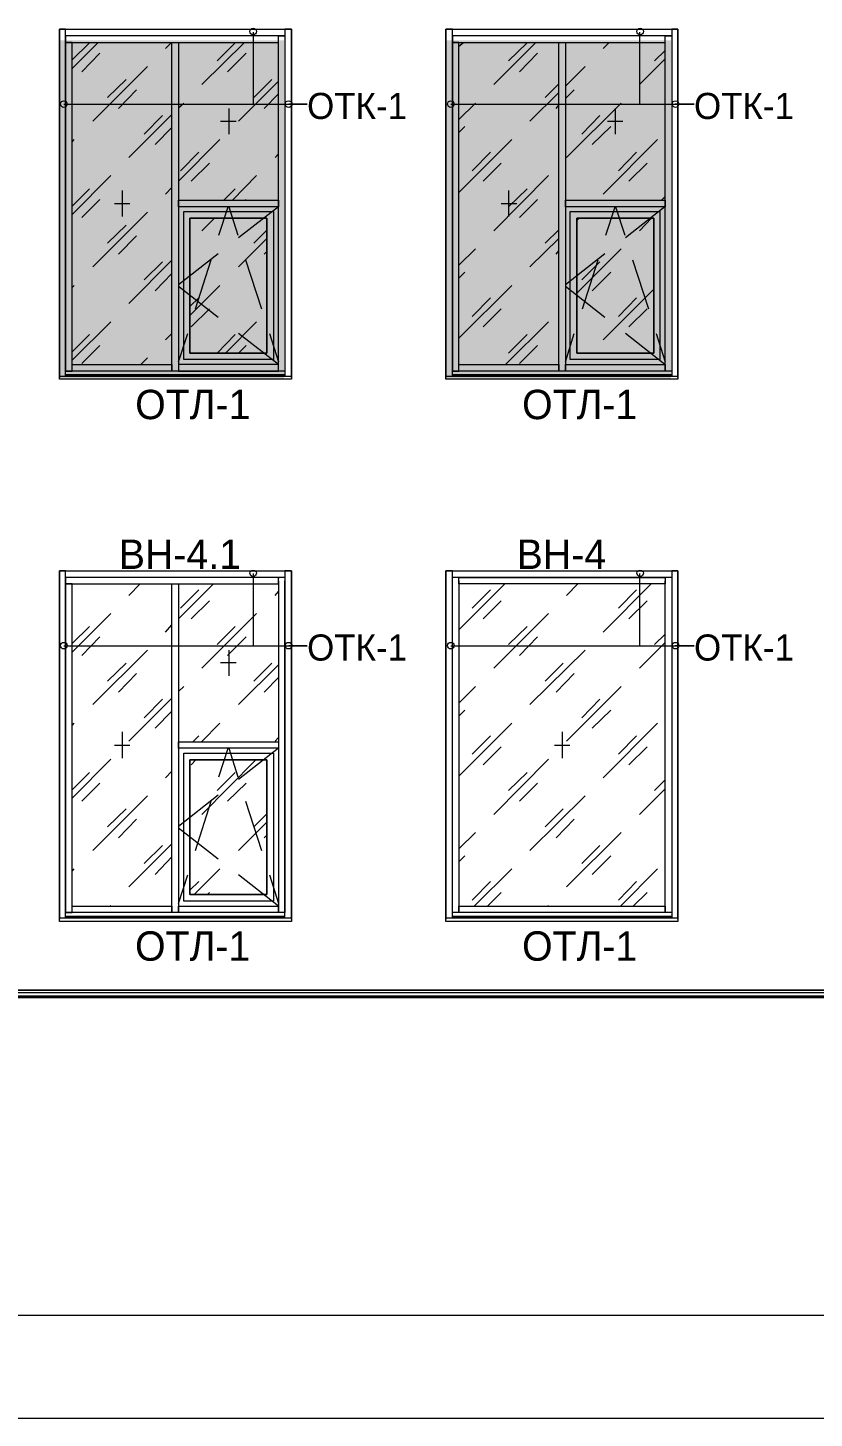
# Model space of a CAD drawing. Header units: millimetres. Extents: x 2294 to 908349, y -83289 to 219220.
# Drawn here: x 373571 to 379870, y 12068 to 23201 of the extents above; entities that cross this region are included whole.
import ezdxf

# ---------------------------------------------------------------- set-up
doc = ezdxf.new("R2010")
doc.units = ezdxf.units.MM
doc.layers.add('PDF _Геометрия', color=7, linetype='Continuous')
doc.layers.add('PDF _Текст', color=7, linetype='Continuous')

msp = doc.modelspace()

# ---------------------------------------------------------------- hatches: boundary and pattern name
at = {"transparency": 33554551}
h = msp.add_hatch(color=3, dxfattribs=at)
h.dxf.hatch_style = 1
h.paths.add_polyline_path([(373824.8, 23100.3), (375623.9, 23100.3), (375623.9, 20386.9), (373824.8, 20386.9)])
h = msp.add_hatch(color=3, dxfattribs=at)
h.dxf.hatch_style = 1
h.paths.add_polyline_path([(376924.3, 23100.3), (378723.3, 23100.3), (378723.3, 20386.9), (376924.3, 20386.9)])

# ---------------------------------------------------------------- linework, layer by layer
at = {"layer": 'PDF _Геометрия', "lineweight": 9}
for points in [[(385956, 18852.5), (387918.8, 18852.5), (388154.9, 18852.5), (385719.9, 18852.5), (388154.9, 18852.5), (388154.9, 18883.1), (385719.9, 18883.1), (385719.9, 18852.5), (385719.9, 15495.1), (369833.6, 15495.1), (369833.6, 27525.7), (369811.7, 27525.7), (369811.7, 15495.1), (333086.1, 15495.1)], [(373872.9, 20408.8), (373872.9, 20478.7), (373872.9, 21794.6), (373872.9, 20452.5), (373925.4, 20452.5), (373925.4, 21794.6), (373925.4, 23084.2), (373872.9, 23084.2), (373872.9, 21794.6), (373872.9, 23110.4), (373872.9, 23189.1), (373824.8, 23189.1), (373824.8, 23110.4), (373824.8, 21794.6), (373824.8, 20478.7), (373824.8, 20400), (373824.8, 23189.1), (375682.8, 23189.1), (375682.8, 20400), (375682.8, 20478.7), (375682.8, 21794.6), (375682.8, 23110.4), (375682.8, 23189.1), (375630.3, 23189.1), (375630.3, 23110.4), (375630.3, 21794.6), (375630.3, 20478.7), (375630.3, 20408.8)], [(375376.7, 23167.2), (375376.7, 22590.2), (375809.5, 22590.2), (375660.9, 22590.2)], [(376972.4, 20408.8), (376972.4, 20478.7), (376972.4, 21794.6), (376972.4, 20452.5), (377024.8, 20452.5), (377024.8, 21794.6), (377024.8, 23084.2), (376972.4, 23084.2), (376972.4, 21794.6), (376972.4, 23110.4), (376972.4, 23189.1), (376919.9, 23189.1), (376919.9, 23110.4), (376919.9, 21794.6), (376919.9, 20478.7), (376919.9, 20400), (376919.9, 23189.1), (378777.8, 23189.1), (378777.8, 20400), (378777.8, 20478.7), (378777.8, 21794.6), (378777.8, 23110.4), (378777.8, 23189.1), (378729.7, 23189.1), (378729.7, 23110.4), (378729.7, 21794.6), (378729.7, 20478.7), (378729.7, 20408.8)], [(378471.8, 23167.2), (378471.8, 22590.2), (378909, 22590.2), (378756, 22590.2)], [(373925.4, 22874.3), (374135.2, 23084.2)], [(373925.4, 22944.3), (374065.3, 23079.8)], [(374672.9, 23036.1), (374721, 23084.2)], [(375577.8, 20505), (374777.8, 20505), (374777.8, 20452.5), (375577.8, 20452.5), (375577.8, 21794.6), (375577.8, 23110.4), (375577.8, 23136.6), (375630.3, 23136.6), (375630.3, 23110.4), (375630.3, 21794.6), (375630.3, 20452.5), (375577.8, 20452.5), (375577.8, 20505), (375258.7, 20754.1)], [(374965.8, 22747.6), (375306.8, 23084.2)], [(375088.2, 22935.5), (375232.5, 23079.8)], [(377024.8, 23053.6), (377059.8, 23084.2)], [(377304.6, 22747.6), (377641.2, 23084.2)], [(377422.6, 22935.5), (377571.3, 23079.8)], [(378178.9, 23036.1), (378227, 23084.2)], [(374004.1, 22848.1), (374148.3, 22996.8)], [(375171.3, 22848.1), (375319.9, 22996.8)], [(377510.1, 22848.1), (377654.3, 22996.8)], [(378471.8, 22747.6), (378677.3, 22953)], [(378589.8, 22935.5), (378677.3, 23018.6)], [(374091.5, 22454.7), (374528.7, 22891.8)], [(377877.3, 22734.5), (378034.7, 22891.8)], [(374209.5, 22642.7), (374358.2, 22786.9)], [(375258.7, 22454.7), (375577.8, 22773.8)], [(375381.1, 22642.7), (375525.4, 22786.9)], [(377715.5, 22642.7), (377824.8, 22751.9)], [(374297, 22555.2), (374441.2, 22703.9)], [(375464.2, 22555.2), (375577.8, 22673.3)], [(377593.1, 22454.7), (377824.8, 22682)], [(377877.3, 22633.9), (377947.2, 22703.9)], [(373859.8, 22590.2), (375809.5, 22590.2)], [(374380, 22161.8), (374725.4, 22507.1)], [(374502.4, 22349.8), (374651.1, 22498.4)], [(374777.8, 22559.6), (374821.6, 22598.9)], [(375180, 22555.2), (375180, 22349.8)], [(376959.3, 22590.2), (378909, 22590.2)], [(377024.8, 22467.8), (377156, 22598.9)], [(377803, 22555.2), (377824.8, 22581.5)], [(377886, 22161.8), (378323.2, 22598.9)], [(378008.4, 22349.8), (378152.7, 22498.4)], [(378275.1, 22555.2), (378275.1, 22349.8)], [(374589.9, 22266.7), (374725.4, 22402.2)], [(375114.4, 22454.7), (375241.2, 22454.7)], [(377024.8, 22362.9), (377072.9, 22411)], [(378091.5, 22266.7), (378240.1, 22411)], [(378213.9, 22454.7), (378336.3, 22454.7)], [(373925.4, 22288.6), (373942.9, 22306)], [(374777.8, 21973.8), (375110.1, 22306)], [(377024.8, 21882), (377448.9, 22306)], [(378178.9, 21868.9), (378616.1, 22306)], [(374795.3, 22056.9), (374939.6, 22205.5)], [(375551.6, 22161.8), (375577.8, 22192.4)], [(377129.7, 22056.9), (377278.4, 22205.5)], [(378301.3, 22056.9), (378445.6, 22205.5)], [(374878.4, 21973.8), (375027, 22118.1)], [(377217.2, 21973.8), (377361.4, 22118.1)], [(378384.4, 21973.8), (378533, 22118.1)], [(373925.4, 21707.1), (374235.8, 22017.5)], [(375210.6, 21820.8), (375403, 22017.5)], [(377304.6, 21576), (377741.8, 22017.5)], [(373925.4, 21772.7), (374065.3, 21912.6)], [(374004.1, 21680.9), (374148.3, 21825.2)], [(374327.6, 21899.5), (374327.6, 21689.7)], [(374672.9, 21868.9), (374725.4, 21921.3)], [(375140.7, 21820.8), (375232.5, 21912.6)], [(375311.2, 21820.8), (375319.9, 21825.2)], [(377422.6, 21768.3), (377571.3, 21912.6)], [(377422.6, 21899.5), (377422.6, 21689.7)], [(377510.1, 21680.9), (377654.3, 21825.2)], [(378646.7, 21820.8), (378677.3, 21851.4)], [(374091.5, 21287.5), (374528.7, 21724.6)], [(374266.4, 21794.6), (374388.8, 21794.6)], [(375101.3, 21541), (375175.6, 21768.3)], [(375180, 21768.3), (375254.3, 21541)], [(375577.8, 21768.3), (375258.7, 21519.2)], [(377361.4, 21794.6), (377488.2, 21794.6)], [(378200.8, 21541), (378275.1, 21768.3)], [(378279.5, 21768.3), (378353.8, 21541)], [(378672.9, 21768.3), (378358.2, 21519.2)], [(374209.5, 21475.4), (374358.2, 21619.7)], [(374965.8, 21576), (375066.4, 21676.5)], [(377969.1, 21659.1), (377986.6, 21676.5)], [(378471.8, 21576), (378568, 21676.5)], [(374297, 21388), (374441.2, 21536.6)], [(375258.7, 21287.5), (375486, 21514.8)], [(375381.1, 21475.4), (375486, 21580.4)], [(377593.1, 21287.5), (377824.8, 21514.8)], [(377715.5, 21475.4), (377824.8, 21584.7)], [(375097, 21392.4), (374777.8, 21143.2)], [(375464.2, 21388), (375486, 21409.9)], [(377024.8, 21300.6), (377156, 21431.7)], [(377803, 21388), (377824.8, 21414.2)], [(378192, 21392.4), (377877.3, 21143.2)], [(377969.1, 21077.6), (378323.2, 21431.7)], [(374380, 20994.6), (374725.4, 21339.9)], [(374502.4, 21182.5), (374651.1, 21326.8)], [(374913.4, 20950.9), (375040.1, 21344.3)], [(375315.5, 21344.3), (375442.3, 20950.9)], [(378008.4, 21182.5), (378152.7, 21326.8)], [(378012.8, 20950.9), (378139.6, 21344.3)], [(378415, 21344.3), (378541.8, 20950.9)], [(374589.9, 21095.1), (374725.4, 21235)], [(377024.8, 21195.7), (377072.9, 21243.8)], [(378091.5, 21095.1), (378240.1, 21243.8)], [(373925.4, 21121.3), (373942.9, 21138.8)], [(375097, 20880.9), (374777.8, 21130.1)], [(374869.6, 20898.4), (375110.1, 21138.8)], [(377024.8, 20714.8), (377448.9, 21138.8)], [(378192, 20880.9), (377877.3, 21130.1)], [(378178.9, 20701.7), (378585.5, 21108.2)], [(374869.6, 20968.3), (374939.6, 21038.3)], [(374878.4, 20806.6), (375027, 20950.9)], [(377129.7, 20889.7), (377278.4, 21038.3)], [(377217.2, 20806.6), (377361.4, 20950.9)], [(378301.3, 20889.7), (378445.6, 21038.3)], [(378384.4, 20806.6), (378533, 20950.9)], [(373925.4, 20539.9), (374235.8, 20845.9)], [(375153.8, 20596.8), (375403, 20845.9)], [(377396.4, 20505), (377741.8, 20845.9)], [(373925.4, 20605.5), (374065.3, 20745.4)], [(374672.9, 20701.7), (374725.4, 20754.1)], [(374777.8, 20526.8), (374852.2, 20754.1)], [(375088.2, 20596.8), (375232.5, 20745.4)], [(375507.9, 20754.1), (375577.8, 20526.8)], [(377422.6, 20596.8), (377571.3, 20745.4)], [(377877.3, 20526.8), (377947.2, 20754.1)], [(378672.9, 20505), (378358.2, 20754.1)], [(378603, 20754.1), (378677.3, 20526.8)], [(374004.1, 20513.7), (374148.3, 20658)], [(375258.7, 20596.8), (375319.9, 20658)], [(377510.1, 20513.7), (377654.3, 20658)], [(374476.2, 20505), (374528.7, 20557.4)], [(375682.8, 20413.2), (375682.8, 20408.8), (373824.8, 20408.8), (373824.8, 20413.2)], [(375682.8, 20408.8), (375682.8, 20386.9), (373824.8, 20386.9), (373824.8, 20408.8)], [(373824.8, 20386.9), (373824.8, 20391.3)], [(375630.3, 20452.5), (373872.9, 20452.5)], [(375630.3, 20421.9), (373872.9, 20421.9), (375630.3, 20421.9)], [(375630.3, 20421.9), (373872.9, 20421.9)], [(375682.8, 20391.3), (375682.8, 20386.9)], [(378777.8, 20413.2), (378777.8, 20408.8), (376919.9, 20408.8), (376919.9, 20413.2)], [(378777.8, 20408.8), (378777.8, 20386.9), (376919.9, 20386.9), (376919.9, 20408.8)], [(376919.9, 20386.9), (376919.9, 20391.3)], [(378729.7, 20452.5), (376972.4, 20452.5)], [(378729.7, 20421.9), (376972.4, 20421.9), (378729.7, 20421.9)], [(378729.7, 20421.9), (376972.4, 20421.9)], [(378777.8, 20391.3), (378777.8, 20386.9)], [(373872.9, 16072.2), (373872.9, 16142.1), (373872.9, 17458), (373872.9, 16115.9), (373925.4, 16115.9), (373925.4, 17458), (373925.4, 18747.6), (373872.9, 18747.6), (373872.9, 17458), (373872.9, 18773.8), (373872.9, 18852.5), (373824.8, 18852.5), (373824.8, 18773.8), (373824.8, 17458), (373824.8, 16142.1), (373824.8, 16063.4), (373824.8, 18852.5), (375682.8, 18852.5), (375682.8, 16063.4), (375682.8, 16142.1), (375682.8, 17458), (375682.8, 18773.8), (375682.8, 18852.5), (375630.3, 18852.5), (375630.3, 18773.8)], [(375376.7, 18830.6), (375376.7, 18253.6), (375809.5, 18253.6), (375660.9, 18253.6)], [(377024.8, 18773.8), (377024.8, 16115.9), (376972.4, 16115.9), (376972.4, 18773.8), (376972.4, 18852.5), (376919.9, 18852.5), (376919.9, 18773.8), (376919.9, 16142.1), (376919.9, 16063.4), (376919.9, 18852.5), (378777.8, 18852.5), (378777.8, 16063.4), (378777.8, 16142.1), (378777.8, 18773.8), (378777.8, 18852.5), (378729.7, 18852.5), (378729.7, 18773.8), (378729.7, 16115.9), (378677.3, 16115.9), (378677.3, 18773.8)], [(378471.8, 18830.6), (378471.8, 18253.6), (378909, 18253.6), (378756, 18253.6)], [(374380, 18655.8), (374471.8, 18747.6)], [(375577.8, 18773.8), (375577.8, 17458), (375577.8, 16115.9), (374777.8, 16115.9), (374777.8, 16168.4), (375577.8, 16168.4)], [(374777.8, 18467.8), (375057.6, 18747.6)], [(375630.3, 16072.2), (375630.3, 16142.1), (375630.3, 17458), (375630.3, 18773.8), (375630.3, 17458), (375630.3, 16115.9), (375577.8, 16115.9), (375577.8, 16168.4), (375258.7, 16417.5)], [(375577.8, 18800), (375577.8, 18791.3)], [(376972.4, 16072.2), (376972.4, 16142.1), (376972.4, 18773.8)], [(378677.3, 18791.3), (378677.3, 18800), (378677.3, 18747.6), (377024.8, 18747.6), (377024.8, 18800), (378677.3, 18800)], [(377024.8, 18791.3), (377024.8, 18800)], [(377024.8, 18380.4), (377392, 18747.6)], [(377886, 18655.8), (377977.8, 18747.6)], [(378178.9, 18362.9), (378563.6, 18747.6)], [(378729.7, 18773.8), (378729.7, 16142.1), (378729.7, 16072.2)], [(374795.3, 18555.2), (374939.6, 18699.5)], [(374878.4, 18467.8), (375027, 18612.1)], [(375551.6, 18655.8), (375577.8, 18686.4)], [(377129.7, 18555.2), (377278.4, 18699.5)], [(377217.2, 18467.8), (377361.4, 18612.1)], [(378301.3, 18555.2), (378445.6, 18699.5)], [(378384.4, 18467.8), (378533, 18612.1)], [(373925.4, 18201.1), (374235.8, 18511.5)], [(374965.8, 18074.4), (375403, 18511.5)], [(377304.6, 18074.4), (377741.8, 18511.5)], [(373925.4, 18271.1), (374065.3, 18406.6)], [(374672.9, 18362.9), (374725.4, 18419.7)], [(375088.2, 18262.3), (375232.5, 18406.6)], [(377422.6, 18262.3), (377571.3, 18406.6)], [(374004.1, 18174.9), (374148.3, 18323.5)], [(375171.3, 18174.9), (375319.9, 18323.5)], [(377510.1, 18174.9), (377654.3, 18323.5)], [(378471.8, 18074.4), (378677.3, 18279.8)], [(378589.8, 18262.3), (378677.3, 18345.4)], [(373859.8, 18253.6), (375809.5, 18253.6)], [(374091.5, 17781.5), (374528.7, 18218.6)], [(375180, 18218.6), (375180, 18013.2)], [(376959.3, 18253.6), (378909, 18253.6)], [(377593.1, 17781.5), (378034.7, 18218.6)], [(374209.5, 17969.4), (374358.2, 18113.7)], [(375114.4, 18118.1), (375241.2, 18118.1)], [(375258.7, 17781.5), (375577.8, 18100.6)], [(375381.1, 17969.4), (375525.4, 18113.7)], [(377715.5, 17969.4), (377859.8, 18113.7)], [(374297, 17882), (374441.2, 18030.6)], [(374777.8, 17886.4), (374821.6, 17925.7)], [(375464.2, 17882), (375577.8, 18000)], [(377024.8, 17794.6), (377156, 17925.7)], [(377803, 17882), (377947.2, 18030.6)], [(377886, 17488.6), (378323.2, 17925.7)], [(374380, 17488.6), (374725.4, 17833.9)], [(374502.4, 17676.5), (374651.1, 17825.2)], [(378008.4, 17676.5), (378152.7, 17825.2)], [(374589.9, 17593.5), (374725.4, 17729)], [(377024.8, 17689.7), (377072.9, 17737.7)], [(378091.5, 17593.5), (378240.1, 17737.7)], [(373925.4, 17615.3), (373942.9, 17632.8)], [(374961.4, 17484.2), (375110.1, 17632.8)], [(377024.8, 17208.8), (377448.9, 17632.8)], [(378178.9, 17195.7), (378616.1, 17632.8)], [(374327.6, 17562.9), (374327.6, 17353)], [(374891.5, 17484.2), (374939.6, 17532.3)], [(375551.6, 17488.6), (375577.8, 17519.2)], [(377129.7, 17383.7), (377278.4, 17532.3)], [(377851.1, 17562.9), (377851.1, 17353)], [(378301.3, 17383.7), (378445.6, 17532.3)], [(374266.4, 17458), (374388.8, 17458)], [(375101.3, 17204.4), (375175.6, 17431.7)], [(375180, 17431.7), (375254.3, 17204.4)], [(375577.8, 17431.7), (375258.7, 17182.6)], [(377217.2, 17300.6), (377361.4, 17444.9)], [(377789.9, 17458), (377912.3, 17458)], [(378384.4, 17300.6), (378533, 17444.9)], [(373925.4, 17033.9), (374235.8, 17344.3)], [(374878.4, 17300.6), (374917.7, 17339.9)], [(374965.8, 16902.8), (375398.6, 17339.9)], [(377304.6, 16902.8), (377741.8, 17344.3)], [(373925.4, 17099.5), (374065.3, 17239.4)], [(374004.1, 17007.7), (374148.3, 17152)], [(374672.9, 17195.7), (374725.4, 17248.1)], [(375088.2, 17095.1), (375232.5, 17239.4)], [(375171.3, 17007.7), (375319.9, 17152)], [(377422.6, 17095.1), (377571.3, 17239.4)], [(377510.1, 17007.7), (377654.3, 17152)], [(378589.8, 17095.1), (378677.3, 17178.2)], [(374091.5, 16614.3), (374528.7, 17051.4)], [(375097, 17055.8), (374777.8, 16806.6)], [(377593.1, 16614.3), (378034.7, 17051.4)], [(378471.8, 16902.8), (378677.3, 17108.2)], [(374209.5, 16802.2), (374358.2, 16946.5)], [(374913.4, 16614.3), (375040.1, 17007.7)], [(375315.5, 17007.7), (375442.3, 16614.3)], [(377715.5, 16802.2), (377859.8, 16946.5)], [(374297, 16714.8), (374441.2, 16863.4)], [(375258.7, 16614.3), (375486, 16841.6)], [(375381.1, 16802.2), (375486, 16907.1)], [(377803, 16714.8), (377947.2, 16863.4)], [(375097, 16544.3), (374777.8, 16793.5)], [(375464.2, 16714.8), (375486, 16736.7)], [(377024.8, 16627.4), (377156, 16758.5)], [(377886, 16321.4), (378323.2, 16758.5)], [(374380, 16321.4), (374725.4, 16666.7)], [(374502.4, 16509.3), (374651.1, 16653.6)], [(378008.4, 16509.3), (378152.7, 16653.6)], [(374589.9, 16421.9), (374725.4, 16561.8)], [(377024.8, 16522.5), (377072.9, 16570.5)], [(378091.5, 16421.9), (378240.1, 16570.5)], [(373925.4, 16448.1), (373942.9, 16465.6)], [(374777.8, 16190.2), (374852.2, 16417.5)], [(374904.6, 16260.2), (375110.1, 16465.6)], [(375507.9, 16417.5), (375577.8, 16190.2)], [(377147.2, 16168.4), (377448.9, 16465.6)], [(378318.8, 16168.4), (378616.1, 16465.6)], [(374869.6, 16295.1), (374939.6, 16365.1)], [(375009.5, 16260.2), (375027, 16277.6)], [(377129.7, 16216.4), (377278.4, 16365.1)], [(377252.1, 16168.4), (377361.4, 16277.6)], [(378301.3, 16216.4), (378445.6, 16365.1)], [(378419.4, 16168.4), (378533, 16277.6)], [(374227, 16168.4), (374235.8, 16172.7)], [(377733, 16168.4), (377741.8, 16172.7)], [(375682.8, 16076.5), (375682.8, 16072.2), (373824.8, 16072.2), (373824.8, 16076.5)], [(375682.8, 16072.2), (375682.8, 16045.9), (373824.8, 16045.9), (373824.8, 16072.2)], [(373824.8, 16050.3), (373824.8, 16054.7)], [(375630.3, 16115.9), (373872.9, 16115.9)], [(375630.3, 16085.3), (373872.9, 16085.3), (375630.3, 16085.3)], [(375630.3, 16085.3), (373872.9, 16085.3)], [(375682.8, 16054.7), (375682.8, 16050.3)], [(378777.8, 16076.5), (378777.8, 16072.2), (376919.9, 16072.2), (376919.9, 16076.5)], [(378777.8, 16072.2), (378777.8, 16045.9), (376919.9, 16045.9), (376919.9, 16072.2)], [(376919.9, 16050.3), (376919.9, 16054.7)], [(378729.7, 16115.9), (376972.4, 16115.9)], [(378729.7, 16085.3), (376972.4, 16085.3), (378729.7, 16085.3)], [(378729.7, 16085.3), (376972.4, 16085.3)], [(378777.8, 16054.7), (378777.8, 16050.3)], [(333086.1, 15495.1), (385698, 15495.1), (385698, 15473.3), (333086.1, 15473.3)], [(320570.3, 12894), (369536.3, 12894), (370104.6, 12894), (400277.2, 12894)], [(320570.3, 12067.8), (400277.2, 12067.8)]]:
    msp.add_lwpolyline(points, dxfattribs=at)
for points in [[(374751.6, 23136.6), (373872.9, 23136.6), (373872.9, 23084.2), (374751.6, 23084.2), (375577.8, 23084.2), (375577.8, 23136.6), (374751.6, 23136.6), (373899.1, 23136.6), (373872.9, 23136.6), (373872.9, 23189.1), (373899.1, 23189.1), (374751.6, 23189.1), (375604.1, 23189.1), (375630.3, 23189.1), (375630.3, 23136.6), (375604.1, 23136.6)], [(377851.1, 23136.6), (376972.4, 23136.6), (376972.4, 23084.2), (377851.1, 23084.2), (378677.3, 23084.2), (378677.3, 23136.6), (377851.1, 23136.6), (376998.6, 23136.6), (376972.4, 23136.6), (376972.4, 23189.1), (376998.6, 23189.1), (377851.1, 23189.1), (378703.5, 23189.1), (378729.7, 23189.1), (378729.7, 23136.6), (378703.5, 23136.6)], [(374777.8, 20452.5), (374725.4, 20452.5), (373925.4, 20452.5), (373925.4, 20505), (374725.4, 20505), (374725.4, 20452.5), (374725.4, 21794.6), (374725.4, 23084.2), (374777.8, 23084.2), (374777.8, 21794.6)], [(377877.3, 20452.5), (377824.8, 20452.5), (377024.8, 20452.5), (377024.8, 20505), (377824.8, 20505), (377824.8, 20452.5), (377824.8, 21794.6), (377824.8, 23084.2), (377877.3, 23084.2), (377877.3, 21794.6)], [(378677.3, 23110.4), (378677.3, 23136.6), (378729.7, 23136.6), (378729.7, 23110.4), (378729.7, 21794.6), (378729.7, 20452.5), (378677.3, 20452.5), (378677.3, 21794.6)], [(375577.8, 21768.3), (374777.8, 21768.3), (374777.8, 21820.8), (375577.8, 21820.8)], [(374821.6, 21729), (375538.5, 21729), (375538.5, 20544.3), (374821.6, 20544.3)], [(375538.5, 21729), (375538.5, 20544.3), (374821.6, 20544.3), (374821.6, 21729)], [(378677.3, 21768.3), (377877.3, 21768.3), (377877.3, 21820.8), (378677.3, 21820.8)], [(377916.6, 21729), (378633.6, 21729), (378633.6, 20544.3), (377916.6, 20544.3)], [(378633.6, 21729), (378633.6, 20544.3), (377916.6, 20544.3), (377916.6, 21729)], [(375486, 21676.5), (374869.6, 21676.5), (374869.6, 20596.8), (375486, 20596.8)], [(374869.6, 20596.8), (374869.6, 21676.5), (375486, 21676.5), (375486, 20596.8)], [(378585.5, 21676.5), (377969.1, 21676.5), (377969.1, 20596.8), (378585.5, 20596.8)], [(377969.1, 20596.8), (377969.1, 21676.5), (378585.5, 21676.5), (378585.5, 20596.8)], [(378677.3, 20452.5), (377877.3, 20452.5), (377877.3, 20505), (378677.3, 20505)], [(374751.6, 18800), (373872.9, 18800), (373872.9, 18747.6), (374751.6, 18747.6), (375577.8, 18747.6), (375577.8, 18800), (374751.6, 18800), (373899.1, 18800), (373872.9, 18800), (373872.9, 18852.5), (373899.1, 18852.5), (374751.6, 18852.5), (375604.1, 18852.5), (375630.3, 18852.5), (375630.3, 18800), (375604.1, 18800)], [(376998.6, 18852.5), (378729.7, 18852.5), (378729.7, 18800), (376998.6, 18800), (376972.4, 18800), (376972.4, 18852.5)], [(374777.8, 16115.9), (374725.4, 16115.9), (373925.4, 16115.9), (373925.4, 16168.4), (374725.4, 16168.4), (374725.4, 16115.9), (374725.4, 17458), (374725.4, 18747.6), (374777.8, 18747.6), (374777.8, 17458)], [(375577.8, 17431.7), (374777.8, 17431.7), (374777.8, 17484.2), (375577.8, 17484.2)], [(374821.6, 17392.4), (375538.5, 17392.4), (375538.5, 16207.7), (374821.6, 16207.7)], [(375538.5, 17392.4), (375538.5, 16207.7), (374821.6, 16207.7), (374821.6, 17392.4)], [(375486, 17339.9), (374869.6, 17339.9), (374869.6, 16260.2), (375486, 16260.2)], [(374869.6, 16260.2), (374869.6, 17339.9), (375486, 17339.9), (375486, 16260.2)], [(378677.3, 16115.9), (377024.8, 16115.9), (377024.8, 16168.4), (378677.3, 16168.4)], [(369833.6, 15495.1), (385698, 15495.1)]]:
    msp.add_lwpolyline(points, close=True, dxfattribs=at)
at = {"layer": 'PDF _Геометрия', "lineweight": 40}
msp.add_lwpolyline([(399888.2, 15442.7), (319805.3, 15442.7)], dxfattribs=at)
at = {"layer": 'PDF _Геометрия', "lineweight": 9}
for points in [[(375350.5, 23171.6), (375350.5, 23189.1), (375359.3, 23197.8), (375376.7, 23197.8)], [(375350.5, 23171.6), (375350.5, 23189.1), (375359.3, 23197.8), (375376.7, 23197.8)], [(375376.7, 23145.4), (375359.3, 23145.4), (375350.5, 23158.5), (375350.5, 23171.6)], [(375376.7, 23145.4), (375359.3, 23145.4), (375350.5, 23158.5), (375350.5, 23171.6)], [(375376.7, 23197.8), (375389.9, 23197.8), (375403, 23189.1), (375403, 23171.6)], [(375376.7, 23197.8), (375389.9, 23197.8), (375403, 23189.1), (375403, 23171.6)], [(375403, 23171.6), (375403, 23158.5), (375389.9, 23145.4), (375376.7, 23145.4)], [(375403, 23171.6), (375403, 23158.5), (375389.9, 23145.4), (375376.7, 23145.4)], [(378450, 23171.6), (378450, 23189.1), (378458.7, 23197.8), (378476.2, 23197.8)], [(378450, 23171.6), (378450, 23189.1), (378458.7, 23197.8), (378476.2, 23197.8)], [(378476.2, 23145.4), (378458.7, 23145.4), (378450, 23158.5), (378450, 23171.6)], [(378476.2, 23145.4), (378458.7, 23145.4), (378450, 23158.5), (378450, 23171.6)], [(378476.2, 23197.8), (378489.3, 23197.8), (378502.4, 23189.1), (378502.4, 23171.6)], [(378476.2, 23197.8), (378489.3, 23197.8), (378502.4, 23189.1), (378502.4, 23171.6)], [(378502.4, 23171.6), (378502.4, 23158.5), (378489.3, 23145.4), (378476.2, 23145.4)], [(378502.4, 23171.6), (378502.4, 23158.5), (378489.3, 23145.4), (378476.2, 23145.4)], [(373833.6, 22590.2), (373833.6, 22607.7), (373842.3, 22616.4), (373859.8, 22616.4)], [(373833.6, 22590.2), (373833.6, 22607.7), (373842.3, 22616.4), (373859.8, 22616.4)], [(373859.8, 22616.4), (373872.9, 22616.4), (373886, 22607.7), (373886, 22590.2)], [(373859.8, 22616.4), (373872.9, 22616.4), (373886, 22607.7), (373886, 22590.2)], [(375634.7, 22590.2), (375634.7, 22607.7), (375643.4, 22616.4), (375660.9, 22616.4)], [(375634.7, 22590.2), (375634.7, 22607.7), (375643.4, 22616.4), (375660.9, 22616.4)], [(375660.9, 22616.4), (375674, 22616.4), (375687.1, 22607.7), (375687.1, 22590.2)], [(375660.9, 22616.4), (375674, 22616.4), (375687.1, 22607.7), (375687.1, 22590.2)], [(376933, 22590.2), (376933, 22607.7), (376941.8, 22616.4), (376959.3, 22616.4)], [(376933, 22590.2), (376933, 22607.7), (376941.8, 22616.4), (376959.3, 22616.4)], [(376959.3, 22616.4), (376972.4, 22616.4), (376985.5, 22607.7), (376985.5, 22590.2)], [(376959.3, 22616.4), (376972.4, 22616.4), (376985.5, 22607.7), (376985.5, 22590.2)], [(378734.1, 22590.2), (378734.1, 22607.7), (378742.9, 22616.4), (378760.3, 22616.4)], [(378734.1, 22590.2), (378734.1, 22607.7), (378742.9, 22616.4), (378760.3, 22616.4)], [(378760.3, 22616.4), (378773.5, 22616.4), (378786.6, 22607.7), (378786.6, 22590.2)], [(378760.3, 22616.4), (378773.5, 22616.4), (378786.6, 22607.7), (378786.6, 22590.2)], [(373859.8, 22564), (373842.3, 22564), (373833.6, 22577.1), (373833.6, 22590.2)], [(373859.8, 22564), (373842.3, 22564), (373833.6, 22577.1), (373833.6, 22590.2)], [(373886, 22590.2), (373886, 22577.1), (373872.9, 22564), (373859.8, 22564)], [(373886, 22590.2), (373886, 22577.1), (373872.9, 22564), (373859.8, 22564)], [(375660.9, 22564), (375643.4, 22564), (375634.7, 22577.1), (375634.7, 22590.2)], [(375660.9, 22564), (375643.4, 22564), (375634.7, 22577.1), (375634.7, 22590.2)], [(375687.1, 22590.2), (375687.1, 22577.1), (375674, 22564), (375660.9, 22564)], [(375687.1, 22590.2), (375687.1, 22577.1), (375674, 22564), (375660.9, 22564)], [(376959.3, 22564), (376941.8, 22564), (376933, 22577.1), (376933, 22590.2)], [(376959.3, 22564), (376941.8, 22564), (376933, 22577.1), (376933, 22590.2)], [(376985.5, 22590.2), (376985.5, 22577.1), (376972.4, 22564), (376959.3, 22564)], [(376985.5, 22590.2), (376985.5, 22577.1), (376972.4, 22564), (376959.3, 22564)], [(378760.3, 22564), (378742.9, 22564), (378734.1, 22577.1), (378734.1, 22590.2)], [(378760.3, 22564), (378742.9, 22564), (378734.1, 22577.1), (378734.1, 22590.2)], [(378786.6, 22590.2), (378786.6, 22577.1), (378773.5, 22564), (378760.3, 22564)], [(378786.6, 22590.2), (378786.6, 22577.1), (378773.5, 22564), (378760.3, 22564)], [(375350.5, 18835), (375350.5, 18848.1), (375359.3, 18856.9), (375376.7, 18856.9)], [(375350.5, 18835), (375350.5, 18848.1), (375359.3, 18856.9), (375376.7, 18856.9)], [(375376.7, 18808.8), (375359.3, 18808.8), (375350.5, 18821.9), (375350.5, 18835)], [(375376.7, 18808.8), (375359.3, 18808.8), (375350.5, 18821.9), (375350.5, 18835)], [(375376.7, 18856.9), (375389.9, 18856.9), (375403, 18848.1), (375403, 18835)], [(375376.7, 18856.9), (375389.9, 18856.9), (375403, 18848.1), (375403, 18835)], [(375403, 18835), (375403, 18821.9), (375389.9, 18808.8), (375376.7, 18808.8)], [(375403, 18835), (375403, 18821.9), (375389.9, 18808.8), (375376.7, 18808.8)], [(378450, 18835), (378450, 18848.1), (378458.7, 18856.9), (378476.2, 18856.9)], [(378450, 18835), (378450, 18848.1), (378458.7, 18856.9), (378476.2, 18856.9)], [(378476.2, 18808.8), (378458.7, 18808.8), (378450, 18821.9), (378450, 18835)], [(378476.2, 18808.8), (378458.7, 18808.8), (378450, 18821.9), (378450, 18835)], [(378476.2, 18856.9), (378489.3, 18856.9), (378502.4, 18848.1), (378502.4, 18835)], [(378476.2, 18856.9), (378489.3, 18856.9), (378502.4, 18848.1), (378502.4, 18835)], [(378502.4, 18835), (378502.4, 18821.9), (378489.3, 18808.8), (378476.2, 18808.8)], [(378502.4, 18835), (378502.4, 18821.9), (378489.3, 18808.8), (378476.2, 18808.8)], [(373833.6, 18253.6), (373833.6, 18271.1), (373842.3, 18279.8), (373859.8, 18279.8)], [(373833.6, 18253.6), (373833.6, 18271.1), (373842.3, 18279.8), (373859.8, 18279.8)], [(373859.8, 18279.8), (373872.9, 18279.8), (373886, 18271.1), (373886, 18253.6)], [(373859.8, 18279.8), (373872.9, 18279.8), (373886, 18271.1), (373886, 18253.6)], [(375634.7, 18253.6), (375634.7, 18271.1), (375643.4, 18279.8), (375660.9, 18279.8)], [(375634.7, 18253.6), (375634.7, 18271.1), (375643.4, 18279.8), (375660.9, 18279.8)], [(375660.9, 18279.8), (375674, 18279.8), (375687.1, 18271.1), (375687.1, 18253.6)], [(375660.9, 18279.8), (375674, 18279.8), (375687.1, 18271.1), (375687.1, 18253.6)], [(376933, 18253.6), (376933, 18271.1), (376941.8, 18279.8), (376959.3, 18279.8)], [(376933, 18253.6), (376933, 18271.1), (376941.8, 18279.8), (376959.3, 18279.8)], [(376959.3, 18279.8), (376972.4, 18279.8), (376985.5, 18271.1), (376985.5, 18253.6)], [(376959.3, 18279.8), (376972.4, 18279.8), (376985.5, 18271.1), (376985.5, 18253.6)], [(378734.1, 18253.6), (378734.1, 18271.1), (378742.9, 18279.8), (378760.3, 18279.8)], [(378734.1, 18253.6), (378734.1, 18271.1), (378742.9, 18279.8), (378760.3, 18279.8)], [(378760.3, 18279.8), (378773.5, 18279.8), (378786.6, 18271.1), (378786.6, 18253.6)], [(378760.3, 18279.8), (378773.5, 18279.8), (378786.6, 18271.1), (378786.6, 18253.6)], [(373859.8, 18227.4), (373842.3, 18227.4), (373833.6, 18240.5), (373833.6, 18253.6)], [(373859.8, 18227.4), (373842.3, 18227.4), (373833.6, 18240.5), (373833.6, 18253.6)], [(373886, 18253.6), (373886, 18240.5), (373872.9, 18227.4), (373859.8, 18227.4)], [(373886, 18253.6), (373886, 18240.5), (373872.9, 18227.4), (373859.8, 18227.4)], [(375660.9, 18227.4), (375643.4, 18227.4), (375634.7, 18240.5), (375634.7, 18253.6)], [(375660.9, 18227.4), (375643.4, 18227.4), (375634.7, 18240.5), (375634.7, 18253.6)], [(375687.1, 18253.6), (375687.1, 18240.5), (375674, 18227.4), (375660.9, 18227.4)], [(375687.1, 18253.6), (375687.1, 18240.5), (375674, 18227.4), (375660.9, 18227.4)], [(376959.3, 18227.4), (376941.8, 18227.4), (376933, 18240.5), (376933, 18253.6)], [(376959.3, 18227.4), (376941.8, 18227.4), (376933, 18240.5), (376933, 18253.6)], [(376985.5, 18253.6), (376985.5, 18240.5), (376972.4, 18227.4), (376959.3, 18227.4)], [(376985.5, 18253.6), (376985.5, 18240.5), (376972.4, 18227.4), (376959.3, 18227.4)], [(378760.3, 18227.4), (378742.9, 18227.4), (378734.1, 18240.5), (378734.1, 18253.6)], [(378760.3, 18227.4), (378742.9, 18227.4), (378734.1, 18240.5), (378734.1, 18253.6)], [(378786.6, 18253.6), (378786.6, 18240.5), (378773.5, 18227.4), (378760.3, 18227.4)], [(378786.6, 18253.6), (378786.6, 18240.5), (378773.5, 18227.4), (378760.3, 18227.4)]]:
    msp.add_open_spline(points, degree=3, dxfattribs=at)

# ---------------------------------------------------------------- texts
at = {"layer": 'PDF _Текст', "attachment_point": 4, "style": ''}
for s, insert, char_height in [('ОТК-1', (375808, 22574), 209.3), ('ОТК-1', (378907.4, 22574), 209.3), ('ОТЛ-1', (374430.9, 20183.4), 235.29), ('ОТЛ-1', (377530.3, 20183.4), 235.29), ('ВН-4.1', (374299.7, 18985.6), 235.29), ('ВН-4', (377486.7, 18985.6), 235.29), ('ОТК-1', (375808, 18237.5), 209.3), ('ОТК-1', (378907.4, 18237.5), 209.3), ('ОТЛ-1', (374429.9, 15846.9), 235.29), ('ОТЛ-1', (377530, 15846.9), 235.29)]:
    msp.add_mtext(s, dxfattribs=dict(at, insert=insert, char_height=char_height))

doc.saveas('drawing.dxf')
